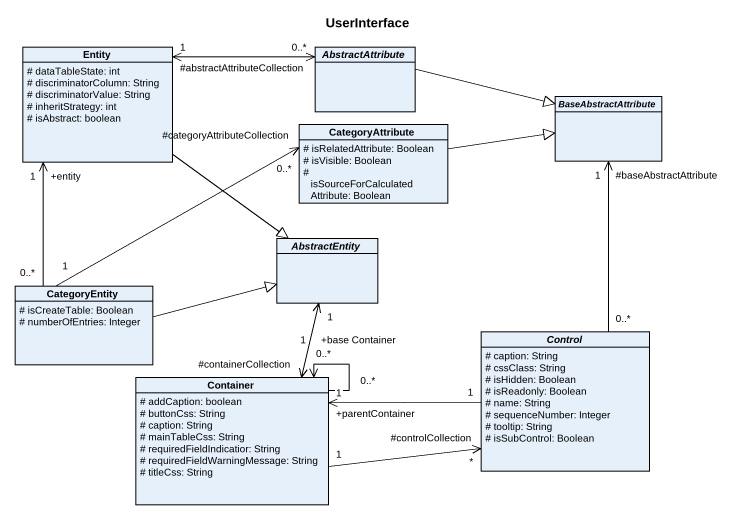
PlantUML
@startuml
title UserInterface
hide circle
hide empty members
skinparam classAttributeIconSize 0
class "Entity" as Entity_ {
  # dataTableState: int
  # discriminatorColumn: String
  # discriminatorValue: String
  # inheritStrategy: int
  # isAbstract: boolean
}
abstract class AbstractAttribute
class CategoryAttribute {
  # isRelatedAttribute: Boolean
  # isVisible: Boolean
  # isSourceForCalculatedAttribute: Boolean
}
abstract class BaseAbstractAttribute
abstract class AbstractEntity
class CategoryEntity {
  # isCreateTable: Boolean
  # numberOfEntries: Integer
}
abstract class "Control" as Control_ {
  # caption: String
  # cssClass: String
  # isHidden: Boolean
  # isReadonly: Boolean
  # name: String
  # sequenceNumber: Integer
  # tooltip: String
  # isSubControl: Boolean
}
class Container {
  # addCaption: boolean
  # buttonCss: String
  # caption: String
  # mainTableCss: String
  # requiredFieldIndicatior: String
  # requiredFieldWarningMessage: String
  # titleCss: String
}
Entity_ "1" <-right-> "#abstractAttributeCollection\n0..*" AbstractAttribute
Entity_ --|> AbstractEntity
AbstractAttribute -right-|> BaseAbstractAttribute
CategoryAttribute -right-|> BaseAbstractAttribute
AbstractEntity "1" <--> "#containerCollection\n0..*" Container
CategoryEntity "0..*" -up-> "+entity\n1" Entity_
CategoryEntity "1" -right-> "#categoryAttributeCollection\n0..*" CategoryAttribute
CategoryEntity -right-|> AbstractEntity
Control_ "0..*" -up-> "#baseAbstractAttribute\n1" BaseAbstractAttribute
Control_ "1" -left-> "+parentContainer\n1" Container
Container "1" -right-> "#controlCollection\n*" Control_
Container "0..*" --> "+base Container\n1" Container
@enduml
